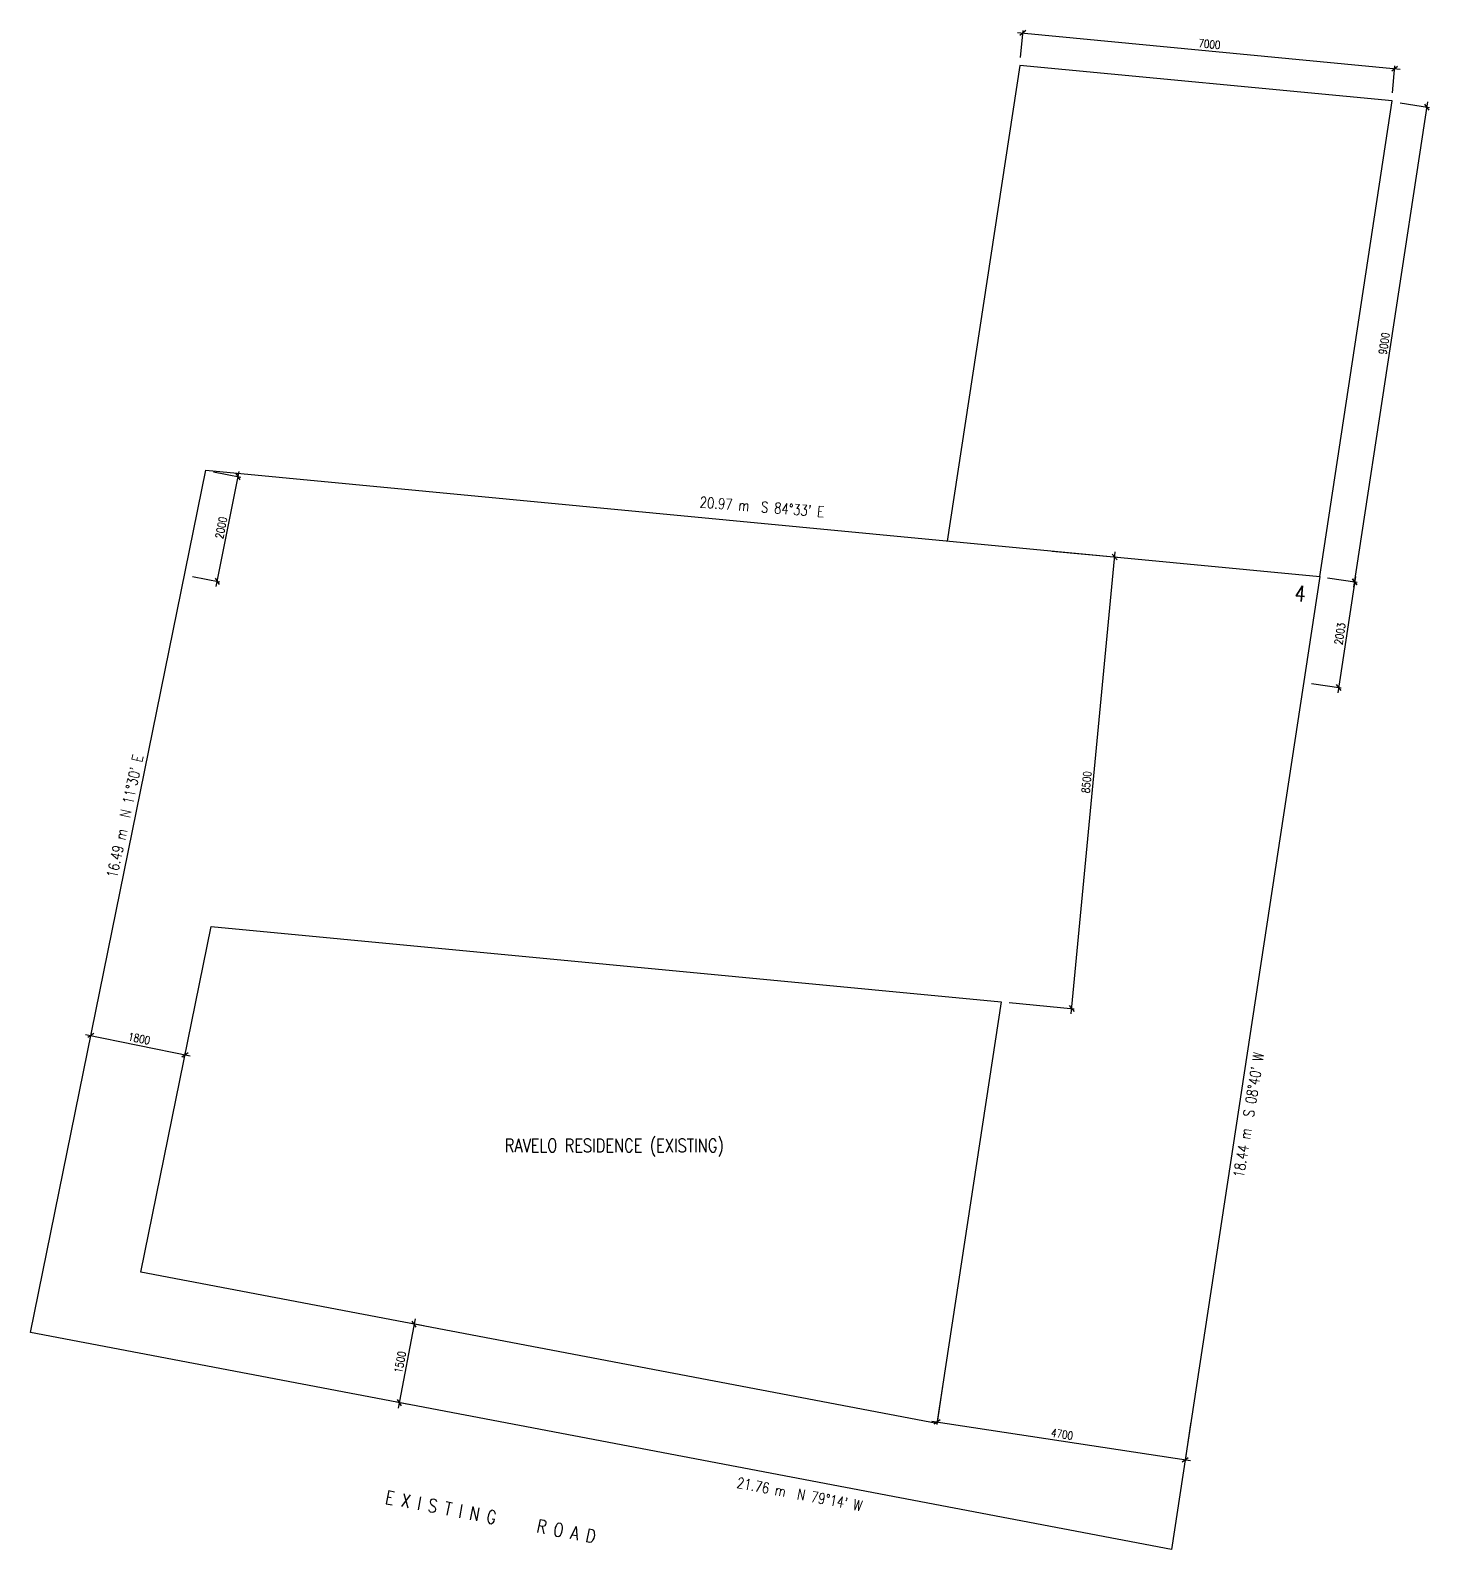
# Model space of a CAD drawing. Header units: millimetres. Extents: x 568137 to 731329, y -326076 to -191870.
# Drawn here: x 604909 to 631132, y -220338 to -191870 of the extents above; entities that cross this region are included whole.
import ezdxf
from ezdxf.enums import TextEntityAlignment as Align

# ---------------------------------------------------------------- set-up
doc = ezdxf.new("R2010")
doc.units = ezdxf.units.MM
doc.header["$LTSCALE"] = 300
doc.header["$MEASUREMENT"] = 0
doc.header["$PDMODE"] = 3
doc.header["$PDSIZE"] = 300
doc.linetypes.add('CENTER2', pattern=[28.575, 19.05, -3.175, 3.175, -3.175])
doc.linetypes.add('CENTERX2', pattern=[4, 2.5, -0.5, 0.5, -0.5])
doc.layers.get('0').update_dxf_attribs({"color": 9})
doc.layers.get('DEFPOINTS').update_dxf_attribs({"color": 8})
doc.layers.add('dimensions', color=8, linetype='Continuous', lineweight=15)
doc.layers.add('FLR. PLAN BLK', color=8, linetype='Continuous', lineweight=9)
doc.layers.add('PROP', color=250, linetype='CENTERX2')
doc.layers.add('propertyline', color=5, linetype='CENTER2')
doc.styles.add('DIM', font='romans.shx', dxfattribs={"width": 0.8})
doc.styles.add('PSM', font='simplex')
doc.styles.get("Standard").update_dxf_attribs({"font": 'romans.shx'})
doc.dimstyles.new('DIM-100', dxfattribs={"dimscale": 100, "dimtxt": 2, "dimasz": 1, "dimexe": 0.5, "dimexo": 1.5, "dimgap": 1, "dimtad": 1, "dimdec": 0, "dimdsep": 46, "dimtxsty": 'PSM', "dimblk1": 'DIMCIR', "dimblk2": 'DIMCIR', "dimsah": 1, "dimcen": 0, "dimdle": 2, "dimclrd": 251, "dimclre": 251, "dimclrt": 2, "dimadec": 0, "dimazin": 0, "dimtfac": 1, "dimtdec": 0, "dimtix": 1, "dimtmove": 2, "dimatfit": 3, "dimldrblk": 'DIMCIR', "dimfxl": 0.5, "dimtvp": 1, "dimtolj": 1, "dimtzin": 0, "dimarcsym": 0})

# ---------------------------------------------------------------- blocks, each defined once
blk = doc.blocks.new('_Oblique')
at = {"color": 0, "linetype": 'ByBlock', "lineweight": -2}
blk.add_line((-0.5, -0.5), (0.5, 0.5), dxfattribs=at)
blk = doc.blocks.new('*D593')
at = {"layer": 'DEFPOINTS', "color": 0, "ltscale": 0.5, "transparency": 16777216}
for p in [(629072, -202105), (628770, -204085), (629424, -204185)]:
    blk.add_point(p, dxfattribs=at)
at = {"layer": 'FLR. PLAN BLK', "color": 8, "lineweight": -2, "ltscale": 0.5, "transparency": 16777216}
for p, q in [((629741, -202106), (629409, -204284)), ((629220, -202127), (629775, -202212)), ((628919, -204108), (629474, -204192))]:
    blk.add_line(p, q, dxfattribs=at)
at = {"layer": 'FLR. PLAN BLK', "color": 8, "lineweight": -2, "ltscale": 0.5, "transparency": 16777216, "xscale": 100, "yscale": 100, "zscale": 100}
for p, rotation in [((629726, -202204), 81.33333333333323), ((629424, -204185), 261.3333333333332)]:
    blk.add_blockref('_Oblique', p, dxfattribs=dict(at, rotation=rotation))
at = {"layer": 'FLR. PLAN BLK', "color": 8, "ltscale": 0.5, "transparency": 16777216, "insert": (629451, -203176), "char_height": 150, "attachment_point": 5, "rotation": 81.3333, "style": 'DIM'}
blk.add_mtext('\\A1;2003', dxfattribs=at)
blk = doc.blocks.new('DIMCIR')
for p, q in [((-1.5, 0), (1.5, 0)), ((0, 1.5), (0, -1.5))]:
    blk.add_line(p, q)
at = {"color": 2}
blk.add_circle((0, 0), 0.75, dxfattribs=at)
blk = doc.blocks.new('*D594')
at = {"layer": 'DEFPOINTS', "color": 0, "ltscale": 0.5, "transparency": 16777216}
for p in [(623451, -192528), (630478, -192585), (630420, -193192)]:
    blk.add_point(p, dxfattribs=at)
at = {"layer": 'FLR. PLAN BLK', "color": 8, "lineweight": -2, "ltscale": 0.5, "transparency": 16777216}
for p, q in [((623465, -192378), (623514, -191870)), ((623410, -191911), (630577, -192595)), ((630434, -193043), (630482, -192535))]:
    blk.add_line(p, q, dxfattribs=at)
at = {"layer": 'FLR. PLAN BLK', "color": 8, "lineweight": -2, "ltscale": 0.5, "transparency": 16777216, "xscale": 100, "yscale": 100, "zscale": 100}
for p, rotation in [((623509, -191920), 174.5499999999998), ((630478, -192585), 354.5499999999998)]:
    blk.add_blockref('_Oblique', p, dxfattribs=dict(at, rotation=rotation))
at = {"layer": 'FLR. PLAN BLK', "color": 8, "ltscale": 0.5, "transparency": 16777216, "insert": (627005, -192128), "char_height": 150, "attachment_point": 5, "rotation": 354.55, "style": 'DIM'}
blk.add_mtext('\\A1;7000', dxfattribs=at)
blk = doc.blocks.new('*D595')
at = {"layer": 'DEFPOINTS', "color": 0, "ltscale": 0.5, "transparency": 16777216}
for p in [(630428, -193207), (631082, -193307), (629072, -202105)]:
    blk.add_point(p, dxfattribs=at)
at = {"layer": 'FLR. PLAN BLK', "color": 8, "lineweight": -2, "ltscale": 0.5, "transparency": 16777216}
for p, q in [((629711, -202303), (631097, -193208)), ((630577, -193230), (631132, -193315)), ((629220, -202127), (629775, -202212))]:
    blk.add_line(p, q, dxfattribs=at)
at = {"layer": 'FLR. PLAN BLK', "color": 8, "lineweight": -2, "ltscale": 0.5, "transparency": 16777216, "xscale": 100, "yscale": 100, "zscale": 100}
for p, rotation in [((631082, -193307), 81.33333333333289), ((629726, -202204), 261.3333333333329)]:
    blk.add_blockref('_Oblique', p, dxfattribs=dict(at, rotation=rotation))
at = {"layer": 'FLR. PLAN BLK', "color": 8, "ltscale": 0.5, "transparency": 16777216, "insert": (630280, -197737), "char_height": 150, "attachment_point": 5, "rotation": 81.3333, "style": 'DIM'}
blk.add_mtext('\\A1;9000', dxfattribs=at)
blk = doc.blocks.new('*D596')
at = {"layer": 'DEFPOINTS', "color": 0, "ltscale": 0.5, "transparency": 16777216}
for p in [(606000, -210912), (607806, -211064), (607764, -211271)]:
    blk.add_point(p, dxfattribs=at)
at = {"layer": 'FLR. PLAN BLK', "color": 8, "lineweight": -2, "ltscale": 0.5, "transparency": 16777216}
for p, q in [((606030, -210765), (606052, -210656)), ((605944, -210685), (607904, -211084)), ((607794, -211124), (607816, -211015))]:
    blk.add_line(p, q, dxfattribs=at)
at = {"layer": 'FLR. PLAN BLK', "color": 8, "lineweight": -2, "ltscale": 0.5, "transparency": 16777216, "xscale": 100, "yscale": 100, "zscale": 100}
for p, rotation in [((606042, -210705), 168.5000000000009), ((607806, -211064), 348.5000000000009)]:
    blk.add_blockref('_Oblique', p, dxfattribs=dict(at, rotation=rotation))
at = {"layer": 'FLR. PLAN BLK', "color": 8, "ltscale": 0.5, "transparency": 16777216, "insert": (606949, -210762), "char_height": 150, "attachment_point": 5, "rotation": 348.5, "style": 'DIM'}
blk.add_mtext('\\A1;1800', dxfattribs=at)
blk = doc.blocks.new('*D597')
at = {"layer": 'DEFPOINTS', "color": 0, "ltscale": 0.5, "transparency": 16777216}
for p in [(612424, -216174), (611821, -217586), (612144, -217648)]:
    blk.add_point(p, dxfattribs=at)
at = {"layer": 'FLR. PLAN BLK', "color": 8, "lineweight": -2, "ltscale": 0.5, "transparency": 16777216}
for p, q in [((612120, -216015), (611802, -217685)), ((612276, -216146), (612052, -216103)), ((611996, -217620), (611772, -217577))]:
    blk.add_line(p, q, dxfattribs=at)
at = {"layer": 'FLR. PLAN BLK', "color": 8, "lineweight": -2, "ltscale": 0.5, "transparency": 16777216, "xscale": 100, "yscale": 100, "zscale": 100}
for p, rotation in [((612101, -216113), 79.2333333333321), ((611821, -217586), 259.2333333333321)]:
    blk.add_blockref('_Oblique', p, dxfattribs=dict(at, rotation=rotation))
at = {"layer": 'FLR. PLAN BLK', "color": 8, "ltscale": 0.5, "transparency": 16777216, "insert": (611838, -216826), "char_height": 150, "attachment_point": 5, "rotation": 79.2333, "style": 'DIM'}
blk.add_mtext('\\A1;1500', dxfattribs=at)
blk = doc.blocks.new('*D598')
at = {"layer": 'DEFPOINTS', "color": 0, "ltscale": 0.5, "transparency": 16777216}
for p in [(622034, -217090), (626680, -217798), (626550, -218654)]:
    blk.add_point(p, dxfattribs=at)
at = {"layer": 'FLR. PLAN BLK', "color": 8, "lineweight": -2, "ltscale": 0.5, "transparency": 16777216}
for p, q in [((622011, -217238), (621896, -217995)), ((621804, -217931), (626649, -218669)), ((626658, -217947), (626542, -218703))]:
    blk.add_line(p, q, dxfattribs=at)
at = {"layer": 'FLR. PLAN BLK', "color": 8, "lineweight": -2, "ltscale": 0.5, "transparency": 16777216, "xscale": 100, "yscale": 100, "zscale": 100}
for p, rotation in [((621903, -217946), 171.3333333333333), ((626550, -218654), 351.3333333333333)]:
    blk.add_blockref('_Oblique', p, dxfattribs=dict(at, rotation=rotation))
at = {"layer": 'FLR. PLAN BLK', "color": 8, "ltscale": 0.5, "transparency": 16777216, "insert": (624245, -218176), "char_height": 150, "attachment_point": 5, "rotation": 351.3333, "style": 'DIM'}
blk.add_mtext('\\A1;4700', dxfattribs=at)
blk = doc.blocks.new('*D599')
at = {"layer": 'DEFPOINTS', "color": 0, "ltscale": 0.5, "transparency": 16777216}
for p in [(623911, -201612), (625230, -201738), (623103, -210074)]:
    blk.add_point(p, dxfattribs=at)
at = {"layer": 'FLR. PLAN BLK', "color": 8, "lineweight": -2, "ltscale": 0.5, "transparency": 16777216}
for p, q in [((624060, -201627), (625280, -201743)), ((624413, -210299), (625239, -201639)), ((623253, -210088), (624472, -210205))]:
    blk.add_line(p, q, dxfattribs=at)
at = {"layer": 'FLR. PLAN BLK', "color": 8, "lineweight": -2, "ltscale": 0.5, "transparency": 16777216, "xscale": 100, "yscale": 100, "zscale": 100}
for p, rotation in [((625230, -201738), 84.5499999999998), ((624423, -210200), 264.5499999999998)]:
    blk.add_blockref('_Oblique', p, dxfattribs=dict(at, rotation=rotation))
at = {"layer": 'FLR. PLAN BLK', "color": 8, "ltscale": 0.5, "transparency": 16777216, "insert": (624702, -205957), "char_height": 150, "attachment_point": 5, "rotation": 84.55, "style": 'DIM'}
blk.add_mtext('\\A1;8500', dxfattribs=at)
blk = doc.blocks.new('*D600')
at = {"layer": 'DEFPOINTS', "color": 0, "ltscale": 0.5, "transparency": 16777216}
for p in [(608197, -200112), (608804, -200234), (607803, -202073)]:
    blk.add_point(p, dxfattribs=at)
at = {"layer": 'FLR. PLAN BLK', "color": 8, "lineweight": -2, "ltscale": 0.5, "transparency": 16777216}
for p, q in [((608344, -200142), (608853, -200244)), ((608389, -202293), (608823, -200136)), ((607950, -202103), (608458, -202205))]:
    blk.add_line(p, q, dxfattribs=at)
at = {"layer": 'FLR. PLAN BLK', "color": 8, "lineweight": -2, "ltscale": 0.5, "transparency": 16777216, "xscale": 100, "yscale": 100, "zscale": 100}
for p, rotation in [((608804, -200234), 78.62762083625445), ((608409, -202195), 258.6276208362544)]:
    blk.add_blockref('_Oblique', p, dxfattribs=dict(at, rotation=rotation))
at = {"layer": 'FLR. PLAN BLK', "color": 8, "ltscale": 0.5, "transparency": 16777216, "insert": (608484, -201190), "char_height": 150, "attachment_point": 5, "rotation": 78.6276, "style": 'DIM'}
blk.add_mtext('\\A1;2000', dxfattribs=at)

msp = doc.modelspace()

# ---------------------------------------------------------------- linework, layer by layer
at = {"layer": 'PROP', "linetype": 'Continuous'}
for p, q in [((606977, -215138.4), (608294.8, -208661.1)), ((608294.8, -208661.1), (623103.2, -210073.9)), ((623103.2, -210073.9), (621898.8, -217975.9)), ((621898.8, -217975.9), (606977, -215138.4))]:
    msp.add_line(p, q, dxfattribs=at)
at = {"layer": 'propertyline', "linetype": 'Continuous'}
msp.add_lwpolyline([(629072.2, -202104.8), (630430.5, -193193.5), (623451.2, -192527.6), (622092.9, -201438.9)], dxfattribs=at)
msp.add_lwpolyline([(608197, -200113.1), (629072.2, -202104.8), (626292.9, -220338.3), (604909.4, -216272.1)], close=True, dxfattribs=at)

# ---------------------------------------------------------------- texts
at = {"layer": 'dimensions', "width": 0.8}
for s, height, rotation, p in [("20.97 m  S 84%%D33' E", 200, 355.43495, (618620.3, -200800.2, 132201.9)), ('4', 300, 355.43495, (628707, -202422.7, 132201.9)), ("16.49 m  N 11%%D30' E", 200, 77.75925, (606681.4, -206596.8, 132201.9)), ("18.44 m  S 08%%D40' W", 200, 80.61946, (627740, -212194.2, 132201.9)), ("21.76 m  N 79%%D14' W", 200, 349.29667, (619323.5, -219300.8, 132201.9))]:
    msp.add_text(s, height=height, rotation=rotation, dxfattribs=at).set_placement(p, align=Align.MIDDLE_CENTER)
msp.add_text('RAVELO RESIDENCE (EXISTING)', height=250, dxfattribs=at).set_placement((613799, -212764.3), align=Align.MIDDLE_LEFT)
msp.add_text('E X I S T I N G    R O A D', height=250, rotation=349.19035, dxfattribs=at).set_placement((611567.1, -219348.7), align=Align.MIDDLE_LEFT)

# ---------------------------------------------------------------- dimensions: what is measured, and where the dimension line sits
at = {"layer": 'FLR. PLAN BLK', "ltscale": 0.5}
for p1, p2, distance, picture, middle in [((623451.2, -192527.6), (630419.6, -193192.5), 610.2, '*D594', (627005.2, -192128.2)), ((629072.2, -202104.8), (630428.4, -193207.4), -661.3, '*D595', (630280.5, -197736.9)), ((607802.8, -202073.2), (608197.2, -200112.2), -618.5, '*D600', (608483.8, -201190)), ((623103.2, -210073.9), (623910.5, -201612.3), -1325.4, '*D599', (624701.8, -205957.1)), ((629072.2, -202104.8), (628770.4, -204085.1), 661.3, '*D593', (629451.5, -203175.8)), ((606000, -210911.7), (607763.9, -211270.6), 210.9, '*D596', (606948.9, -210762)), ((612423.8, -216174.1), (612143.6, -217647.7), -328.4, '*D597', (611838.3, -216826.2)), ((622033.8, -217090.1), (626680.1, -217798.3), -865.5, '*D598', (624245.4, -218176.2))]:
    dim = msp.add_aligned_dim(p1=p1, p2=p2, distance=distance, dimstyle='DIM-100', override={"dimtxt": 1.5, "dimgap": 0.5, "dimtxsty": 'DIM', "dimblk1": 'Oblique', "dimblk2": 'Oblique', "dimdle": 1, "dimclrd": 8, "dimclre": 8, "dimclrt": 8}, dxfattribs=at)
    dim.commit()
    dim.dimension.update_dxf_attribs({"geometry": picture, "text_midpoint": middle})

doc.saveas('drawing.dxf')
